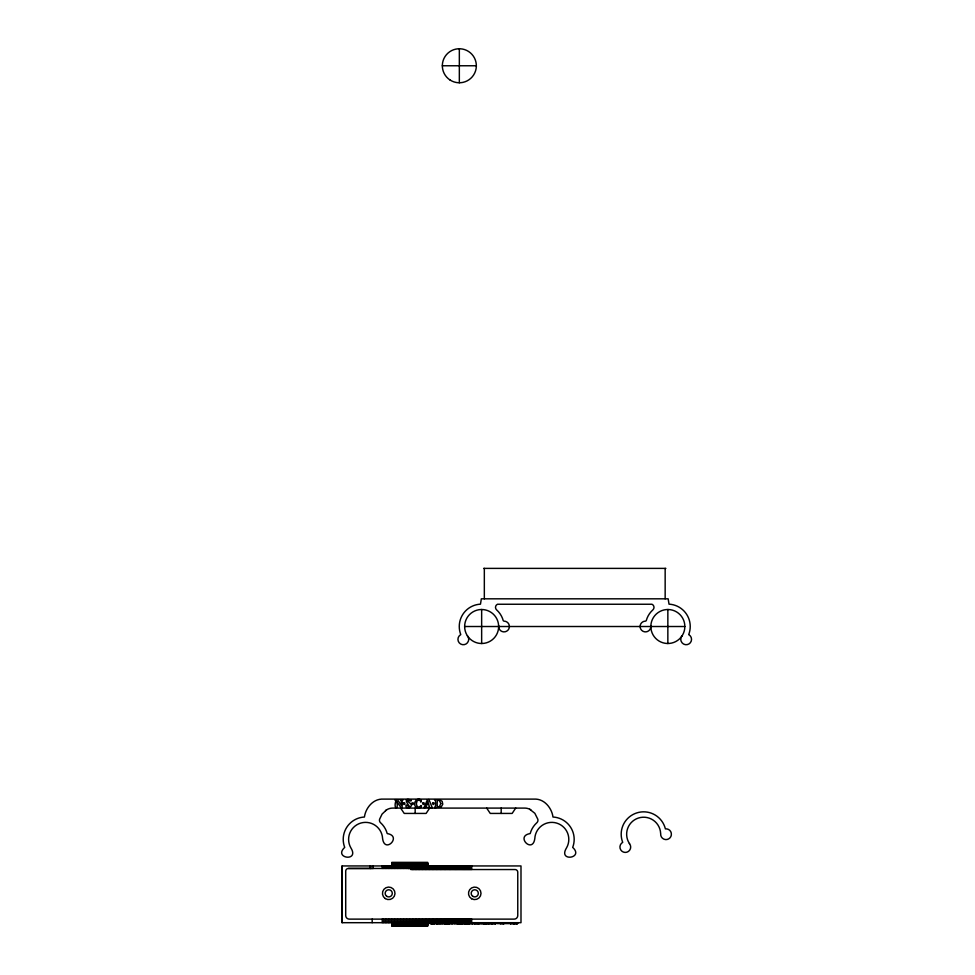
<?xml version="1.0" encoding="UTF-8"?>
<svg xmlns="http://www.w3.org/2000/svg" width="975" height="975" viewBox="0 0 975 975"><rect width="100%" height="100%" fill="white"/><g stroke="black" fill="none" stroke-linecap="round" stroke-linejoin="round"><path stroke-width="1.46" d="M342.128 922.691L342.128 865.946L520.991 865.946L520.991 922.691L342.128 922.691L342.128 865.946M370.232 868.445L370.342 865.946M370.5 868.445L370.5 865.946M372.182 922.691L372.182 919.12M373.279 865.946L373.242 868.445L348.392 868.469A2.681 2.681 0 0 0 345.711 871.15L345.711 915.537A3.583 3.583 0 0 0 349.294 919.12L514.191 919.12A3.583 3.583 0 0 0 517.762 915.537L517.762 872.223A2.681 2.681 0 0 0 515.08 869.542L410.877 869.542L410.877 865.946M382.237 922.691L382.237 919.12M382.237 868.445L382.237 865.946M383.76 922.691L383.76 919.12M383.76 868.445L383.76 865.946M385.283 922.691L385.283 919.12M385.283 868.445L385.283 865.946M386.807 922.691L386.807 919.12M386.807 868.445L386.807 865.946M388.33 922.691L388.33 919.12M388.33 868.445L388.33 865.946M389.842 922.691L389.842 919.12M389.842 868.445L389.842 865.946M391.365 922.691L391.365 919.12M391.365 868.445L391.365 865.946M392.888 922.691L392.888 919.12M392.888 868.445L392.888 865.946M394.4 922.691L394.4 919.12M394.4 868.445L394.4 865.946M395.911 922.691L395.911 919.12M395.911 868.445L395.911 865.946M397.422 922.691L397.422 919.12M397.422 868.445L397.422 865.946M398.933 922.691L398.933 919.12M398.933 868.445L398.933 865.946M400.445 922.691L400.445 919.12M400.445 868.445L400.445 865.946M401.944 922.691L401.944 919.12M401.944 868.445L401.944 865.946M403.443 922.691L403.443 919.12M403.443 868.445L403.443 865.946M404.942 922.691L404.942 919.12M404.942 868.445L404.942 865.946M406.429 922.691L406.429 919.12M406.429 868.445L406.429 865.946M407.916 922.691L407.916 919.12M407.916 865.946L407.916 868.445L409.403 868.457L409.403 865.946M409.403 922.691L409.403 919.12M410.877 922.691L410.877 919.12M412.352 922.691L412.352 919.12M413.827 922.691L413.827 919.12M415.289 922.691L415.289 919.12M416.739 922.691L416.739 919.12M418.202 922.691L418.202 919.12M419.64 922.691L419.64 919.12M421.078 922.691L421.078 919.12M422.516 922.691L422.516 919.12M423.942 922.691L423.942 919.12M425.356 922.691L425.356 919.12M426.77 922.691L426.77 919.12M428.171 922.691L428.171 919.12M429.573 922.691L429.573 919.12M431.096 923.593L430.962 919.12M431.267 923.593L431.291 922.691M431.377 923.593L431.377 922.691M431.706 923.593L431.706 922.691M431.827 923.593L431.827 922.691M432.266 923.593L432.266 922.691M432.4 923.593L432.339 919.12M432.607 923.593L432.607 922.691M433.046 923.593L433.046 922.691M433.704 919.12L433.765 923.593M434.058 923.593L434.058 922.691L434.168 923.593M435.069 922.691L435.069 919.12M436.422 922.691L436.422 919.12M436.727 923.593L436.678 922.691L436.568 923.593M437.799 923.593L437.763 919.12M438.067 923.593L438.043 922.691M438.518 923.593L438.518 922.691M439.152 923.593L439.103 919.12M439.359 923.593L439.359 922.691M439.725 923.593L439.725 922.691M440.371 923.593L440.42 919.12M440.627 923.593L440.627 922.691M440.883 923.593L440.883 922.691M441.261 923.593L441.261 922.691M441.724 923.593L441.736 919.12M442.577 923.593L442.577 922.691M442.821 922.691L442.821 923.593L443.04 919.12M443.869 923.593L443.869 922.691M444.027 923.593L444.052 922.691M444.186 923.593L444.247 922.691M444.454 922.691L444.454 923.593L444.332 919.12M444.539 922.691L444.685 923.593L444.673 922.691M444.966 923.593L444.941 922.691M445.148 923.593L445.148 922.691M445.514 923.593L445.441 922.691M445.612 919.12L445.587 923.593L445.612 922.691M446.111 923.593L446.026 922.691M446.148 923.593L446.209 922.691M446.392 923.593L446.392 922.691M446.574 923.593L446.696 922.691M446.928 923.593L446.891 919.12M447.123 923.593L447.038 922.691M447.354 923.593L447.354 922.691M447.525 923.593L447.44 922.691M447.671 923.593L447.671 922.691M447.842 923.593L447.939 922.691M447.988 923.593L448.147 919.12M448.244 922.691L448.342 923.593L448.366 922.691M448.561 923.593L448.549 922.691M448.707 923.593L448.707 922.691M448.939 923.593L448.829 922.691M449.122 923.593L449.073 922.691M449.365 922.691L449.378 923.593L449.402 919.12M449.682 923.593L449.682 922.691M449.841 923.593L450.048 922.691M450.328 923.593L450.34 922.691M450.633 922.691L450.633 919.12M451.133 923.593L451.133 922.691M451.376 923.593L451.376 922.691M451.766 923.593L451.766 922.691M451.864 922.691L451.864 919.12M452.229 923.593L452.229 922.691M452.692 923.593L452.692 922.691M453.07 923.593L453.082 919.12M453.326 922.691L453.326 923.593L430.072 923.593L430.146 922.691M454.277 919.12L454.338 923.593L495.8 923.593L495.8 922.691L495.653 923.593M454.582 923.593L454.63 922.691M455.471 922.691L455.471 919.12M456.337 923.593L456.458 922.691M456.653 922.691L456.653 919.12M456.824 923.593L456.836 922.691M457.007 923.593L457.019 922.691M457.238 923.593L457.299 922.691L457.312 923.593M457.665 923.593L457.689 922.691M457.811 922.691L457.811 919.12M458.104 923.593L458.104 922.691L458.311 923.593M458.347 923.593L458.347 922.691M458.603 923.593L458.616 922.691M459.128 923.593L458.969 919.12M459.457 923.593L459.457 922.691M459.554 923.593L459.627 922.691L459.737 923.593M460.102 922.691L460.102 919.12M460.224 923.593L460.224 922.691M460.371 923.593L460.529 922.691M460.724 923.593L460.724 922.691M461.041 923.593L461.041 922.691M461.236 919.12L461.175 923.593L461.114 922.691M461.577 923.593L461.772 922.691L461.784 923.593M462.223 923.593L462.345 919.12M462.552 923.593L462.552 922.691M462.711 923.593L462.711 922.691M463.442 922.691L463.442 919.12M464.636 923.593L464.527 919.12M465.441 923.593L465.599 919.12M465.904 923.593L465.904 922.691M466.562 923.593L466.647 919.12M466.903 923.593L466.903 922.691M467.317 923.593L467.317 922.691M467.647 923.593L467.695 919.12M468.829 923.593L468.719 919.12M468.999 923.593L468.999 922.691M469.28 923.593L469.28 922.691M469.438 923.593L469.45 922.691M469.633 922.691L469.633 923.593L469.731 919.12M470.182 923.593L470.182 922.691M470.523 923.593L470.523 922.691M470.73 922.691L470.73 919.12M471.486 923.593L471.486 922.691M471.668 923.593L471.705 919.12M472.083 923.593L472.107 922.691M472.448 923.593L472.4 922.691M472.582 923.593L472.582 922.691M472.753 923.593L472.753 922.691M473.911 923.593L473.911 922.691M474.91 923.593L474.91 922.691M475.081 923.593L475.081 922.691M475.312 923.593L475.312 922.691M476.153 923.593L476.153 922.691M476.543 923.593L476.543 922.691M476.799 923.593L476.799 922.691M477.177 923.593L477.177 922.691M478.116 923.593L478.116 922.691M478.493 923.593L478.493 922.691M478.737 923.593L478.737 922.691M479.018 923.593L479.018 922.691M479.091 923.593L479.066 922.691M479.688 923.593L479.712 922.691M480.102 923.593L480.102 922.691M480.273 923.593L480.273 922.691M481.418 923.593L481.382 922.691M482.662 923.593L482.601 922.691M483.149 923.593L483.149 922.691M483.368 923.593L483.368 922.691M483.819 923.593L483.819 922.691L484.014 923.593M484.258 923.593L484.258 922.691M484.502 923.593L484.502 922.691M484.819 923.593L484.819 922.691M484.953 923.593L485.038 922.691M485.318 923.593L485.318 922.691L485.526 923.593M485.867 923.593L485.891 922.691M485.952 923.593L486.074 922.691M486.318 923.593L486.293 922.691M486.647 923.593L486.562 922.691M486.817 923.593L486.817 922.691M487.281 923.593L487.281 922.691M487.597 923.593L487.597 922.691M487.89 923.593L487.89 922.691M488.365 922.691L488.548 923.593L488.512 922.691M488.987 923.593L488.938 922.691M650.861 625.621L650.837 626.511A5.375 5.375 0 0 1 645.889 631.873A5.375 5.375 0 0 1 640.161 627.352L640.209 625.402A5.375 5.375 0 0 1 645.462 621.148L646.23 620.722A22.376 22.376 0 0 1 652.872 609.887A3.4 3.4 0 0 0 651.983 604.244L497.506 604.244A3.4 3.4 0 0 0 496.628 609.887A22.376 22.376 0 0 1 503.271 620.722L504.026 621.148A5.375 5.375 0 0 1 509.279 625.402L509.34 627.352A5.375 5.375 0 0 1 503.612 631.873A5.375 5.375 0 0 1 498.652 626.511L498.627 625.621A17.014 17.014 0 0 0 476.812 610.204A17.014 17.014 0 0 0 466.915 635.017L467.549 636.041A5.375 5.375 0 0 1 468.39 641.099L467.427 642.805A5.375 5.375 0 0 1 459.164 642.769A5.375 5.375 0 0 1 460.712 634.652L460.748 634.53A22.376 22.376 0 0 1 480.48 604.159L481.333 598.821L668.155 598.821L669.021 604.159A22.376 22.376 0 0 1 688.74 634.53L688.703 634.615A5.375 5.375 0 0 1 690.324 642.769A5.375 5.375 0 0 1 682.061 642.805L681.098 641.099A5.375 5.375 0 0 1 681.939 636.041L682.573 635.017A17.014 17.014 0 0 0 672.677 610.204A17.014 17.014 0 0 0 650.861 625.621L650.837 626.511A17.014 17.014 0 0 0 682.11 635.773M386.539 809.872L382.066 814.101L379.628 819.146A3.4 3.4 0 0 0 380.579 822.754A22.376 22.376 0 0 1 387.221 833.588C402.541 835.977 384.625 854.356 382.59 838.488A17.014 17.014 0 0 0 360.774 823.071A17.014 17.014 0 0 0 350.878 847.884C359.799 862.253 332.902 858.305 344.711 847.397A22.376 22.376 0 0 1 364.431 817.026C365.442 808.933 372.036 799.683 381.457 799.11L535.945 799.11C545.366 799.683 551.972 808.933 552.971 817.026A22.376 22.376 0 0 1 572.691 847.397C584.5 858.305 557.602 862.253 566.536 847.884A17.014 17.014 0 0 0 556.628 823.071A17.014 17.014 0 0 0 534.812 838.488C532.777 854.356 514.873 835.977 530.181 833.588A22.376 22.376 0 0 1 536.823 822.754A3.4 3.4 0 0 0 537.773 819.146L534.848 813.308L529.73 809.25M429.695 808.056L426.112 813.43L404.211 813.43L400.628 808.056M515.726 808.056L512.143 813.43L490.242 813.43L486.659 808.056M442.333 65.764L476.348 65.764M483.612 568.388L665.876 568.388M464.636 626.511L684.852 626.511M391.865 862.899L427.672 862.899M391.865 863.411L427.672 863.411M391.865 863.874L427.672 863.874M391.865 864.289L427.672 864.289M391.865 864.667L427.672 864.667M391.865 865.008L427.672 865.008M391.865 865.288L427.672 865.288M391.865 865.52L427.672 865.52M391.865 865.715L427.672 865.715M348.392 868.469L410.877 868.457L409.987 868.457M391.865 922.911L427.672 922.911M391.865 923.093L427.672 923.093M391.865 923.325L427.672 923.325M391.865 923.618L427.672 923.618M517.591 923.593L510.157 923.593L510.157 922.691L510.364 923.593M391.865 923.947L427.672 923.947M391.865 924.324L427.672 924.324M391.865 924.751L427.672 924.751M391.865 925.214L427.672 925.214M391.865 925.714L427.672 925.714M629.362 843.533L629.545 843.741A5.375 5.375 0 0 1 628.4 851.455A5.375 5.375 0 0 1 620.758 849.908A5.375 5.375 0 0 1 622.708 842.351A22.376 22.376 0 0 1 636.724 812.931A22.376 22.376 0 0 1 665.267 828.421L665.377 828.884A5.375 5.375 0 0 1 671.287 833.101L671.336 835.063A5.375 5.375 0 0 1 665.328 839.548A5.375 5.375 0 0 1 660.684 833.649L660.636 833.332A17.014 17.014 0 0 0 638.393 818.037A17.014 17.014 0 0 0 629.387 843.485L629.545 843.741M498.627 625.621L498.652 626.511A17.014 17.014 0 0 1 467.378 635.773M667.851 609.509L667.851 643.524M665.157 568.388L665.157 598.821M517.506 922.691L517.506 923.593L517.408 922.691M517.25 922.691L517.274 923.593M517.018 922.691L517.018 923.593M516.787 922.691L516.787 923.593M516.677 922.691L516.677 923.593M516.177 922.691L516.177 923.593M516.067 922.691L516.067 923.593M515.507 922.691L515.507 923.593M515.105 922.691L515.105 923.593M514.654 922.691L514.654 923.593M514.325 922.691L514.3 923.593M514.142 922.691L514.13 923.593M513.569 922.691L513.618 923.593M513.411 922.691L513.313 923.593M512.57 922.691L512.558 923.593M512.058 922.691L512.058 923.593M511.558 922.691L511.461 923.593M510.839 922.691L510.985 923.593M510.62 922.691L510.62 923.593M510.425 922.691L510.425 923.593M509.413 922.691L509.413 923.593L505.269 923.593L505.269 922.691M504.392 922.691L504.367 923.593L496.823 923.593L496.823 922.691M504.112 923.593L504.173 922.691L503.88 923.593M503.795 922.691L503.746 923.593M503.478 922.691L503.368 923.593M503.246 922.691L503.173 923.593M502.515 922.691L502.515 923.593M502.271 922.691L502.454 923.593M501.467 922.691L501.467 923.593M501.187 808.056L501.187 813.43M501.138 922.691L501.077 923.593L500.992 922.691M500.675 922.691L500.784 923.593M500.431 922.691L500.431 923.593M500.102 922.691L500.102 923.593M495.483 922.691L495.446 923.593M495.227 922.691L495.227 923.593M495.02 922.691L495.02 923.593M494.788 922.691L494.788 923.593M494.252 922.691L494.252 923.593M494.033 922.691L494.033 923.593M493.277 922.691L493.277 923.593M493.045 922.691L493.045 923.593M492.509 922.691L492.594 923.593M492.314 922.691L492.351 923.593M492.156 922.691L492.156 923.593M492.022 922.691L491.961 923.593L491.753 922.691M491.571 922.691L491.51 923.593M491.437 922.691L491.363 923.593M490.925 922.691L490.925 923.593M490.766 922.691L490.766 923.593M489.901 922.691L489.901 923.593M489.864 922.691L489.864 923.593M484.331 568.388L484.331 598.821M483.649 922.691L483.649 923.593M481.65 609.509L481.65 643.524M481.601 922.691L481.601 923.593M478.323 922.691L478.323 923.593M477.75 922.691L477.75 923.593M474.484 922.691L474.484 923.593M474.362 922.691L474.362 923.593M473.033 922.691L473.033 923.593M471.705 865.946L471.705 869.517M470.73 865.946L470.73 869.517M469.731 865.946L469.731 869.517M468.719 865.946L468.719 869.517M468.573 922.691L468.573 923.593M468.293 922.691L468.268 923.593M467.854 922.691L467.817 923.593M467.695 865.946L467.695 869.517M466.647 865.946L466.647 869.517M465.599 865.946L465.599 869.517M465.282 922.691L465.282 923.593M465.173 922.691L465.185 923.593M464.527 865.946L464.527 869.517M464.197 922.691L464.197 923.593M463.637 922.691L463.637 923.593M463.442 865.946L463.442 869.517M462.747 922.691L462.747 923.593M462.345 865.946L462.345 869.517M462.357 922.691L462.357 923.593M461.577 922.691L461.455 923.593M461.236 865.946L461.236 869.517M460.102 865.946L460.102 869.517M459.956 922.691L459.956 923.593M459.335 48.75L459.335 82.765M458.969 865.946L458.969 869.517M457.811 865.946L457.811 869.517M457.555 922.691L457.555 923.593M456.653 865.946L456.653 869.517M455.471 865.946L455.471 869.517M454.277 865.946L454.277 869.517M453.082 865.946L453.082 869.517M452.948 922.691L452.948 923.593M451.864 865.946L451.864 869.517M450.633 865.946L450.633 869.517M449.402 865.946L449.402 869.517M448.147 865.946L448.147 869.517M446.891 865.946L446.891 869.517M445.612 865.946L445.612 869.517M444.332 865.946L444.332 869.517M443.04 865.946L443.04 869.517M441.736 865.946L441.736 869.517M440.42 865.946L440.42 869.517M439.103 865.946L439.103 869.517M438.982 922.691L438.982 923.593M437.763 865.946L437.763 869.517M437.592 922.691L437.641 923.593M436.422 865.946L436.422 869.517M436.057 922.691L436.057 923.593M435.825 922.691L435.825 923.593M435.069 865.946L435.069 869.517M434.436 922.691L434.411 923.593M434.302 922.691L434.302 923.593M433.704 865.946L433.704 869.517M432.339 865.946L432.339 869.517M430.962 865.946L430.962 869.517M429.573 865.946L429.573 869.517M428.171 865.946L428.171 869.517M427.672 865.946L427.672 862.363L391.865 862.363L391.865 865.946M427.672 922.691L427.672 926.25L391.865 926.25L391.865 922.691M426.77 865.946L426.77 869.517M425.356 865.946L425.356 869.517M423.942 865.946L423.942 869.517M422.516 865.946L422.516 869.517M421.078 865.946L421.078 869.517M419.64 865.946L419.64 869.517M418.202 865.946L418.202 869.517M416.739 865.946L416.739 869.517M415.167 808.056L415.167 813.43M415.289 865.946L415.289 869.517M413.827 865.946L413.827 869.517M412.352 865.946L412.352 869.517M385.491 810.627A11.517 11.517 0 0 1 392.681 808.092L524.721 808.092A11.517 11.517 0 0 1 530.863 809.872M430.645 922.691L430.645 923.593L430.718 922.691M433.388 922.691L433.388 923.593L433.436 922.691M437.361 922.691L437.361 923.593L437.373 922.691M442.199 922.691L442.199 923.593L442.26 922.691M454.253 922.691L454.253 923.593L454.265 922.691M455.008 922.691L455.008 923.593L455.081 922.691M455.581 922.691L455.581 923.593L455.703 922.691M460.797 922.691L460.907 923.593L460.883 922.691M462.016 922.691L462.016 923.593L462.016 922.691M463.198 922.691L463.198 923.593L463.052 922.691M464.344 922.691L464.344 923.593L464.38 922.691M464.965 922.691L464.965 923.593L465.002 922.691M466.087 922.691L466.087 923.593L465.965 922.691M466.282 922.691L466.282 923.593L466.269 922.691M467.147 922.691L467.147 923.593L467.074 922.691M468.402 922.691L468.439 923.593L468.5 922.691M475.666 922.691L475.666 923.593L475.69 922.691M477.64 922.691L477.64 923.593L477.567 922.691M482.857 922.691L482.857 923.593L482.918 922.691M488.682 922.691L488.768 923.593L488.682 922.691M489.109 922.691L489.121 923.593L489.133 922.691M395.813 801.06C393.108 809.774 399.263 810.237 396.533 801.365L401.249 807.836L402.139 807.592L402.175 800.719L403.126 799.707L400.128 799.707L401.225 800.719L401.359 805.24L397.447 799.707L394.802 799.707L395.813 801.06M426.77 807.178L424.04 807.592L427.367 799.793L428.939 799.549L432.23 807.592L428.439 807.592L429.317 806.618L428.817 804.716L426.416 804.716L425.843 806.605L426.77 807.178M435.606 805.838L434.558 807.592L441.285 806.812L442.772 804.217L442.163 801.304L439.676 799.793L434.594 799.707L435.581 800.828L435.606 805.838M410.999 800.085C413.034 802.827 402.724 797.55 410.243 803.388C414.57 806.788 404.942 810.396 405.978 805.057L406.514 804.997C415.728 811.7 398.531 796.185 410.999 800.085M416.52 802.717C416.02 804.655 417.202 807.922 419.677 806.983C421.858 803.461 422.431 807.41 419.396 807.739C411.426 808.933 414.472 795.844 421.285 800.109L420.871 802.181C420.688 799.037 416.288 799.89 416.52 802.717M440.773 803.534C436.069 816.502 435.813 790.969 440.773 803.534M403.333 803.205C403.93 807.166 406.599 800.999 403.333 803.205M411.877 803.278C412.474 807.239 415.143 801.072 411.877 803.278M422.626 803.205C423.223 807.166 425.88 800.999 422.626 803.205M432.547 803.205C433.144 807.166 435.813 800.999 432.547 803.205M427.647 801.121L426.648 804.022L428.586 804.022L427.647 801.121M513.886 923.593L513.898 922.691L513.788 923.593M437.105 923.593L437.105 922.691L437.032 923.593M450.072 80.023A17.014 17.014 0 0 0 476.324 66.653A17.014 17.014 0 0 0 451.62 50.603A17.014 17.014 0 0 0 450.072 80.023M385.259 898.56A6.264 6.264 0 0 0 394.985 893.734A6.264 6.264 0 0 0 385.942 887.725A6.264 6.264 0 0 0 385.259 898.56M386.746 896.33A3.583 3.583 0 0 0 392.303 893.563A3.583 3.583 0 0 0 387.136 890.138A3.583 3.583 0 0 0 386.746 896.33M472.96 896.439A3.583 3.583 0 0 0 478.335 893.344A3.583 3.583 0 0 0 472.96 890.248A3.583 3.583 0 0 0 472.96 896.439M471.62 898.767A6.264 6.264 0 0 0 481.016 893.344A6.264 6.264 0 0 0 471.62 887.92A6.264 6.264 0 0 0 471.62 898.767"/></g></svg>
